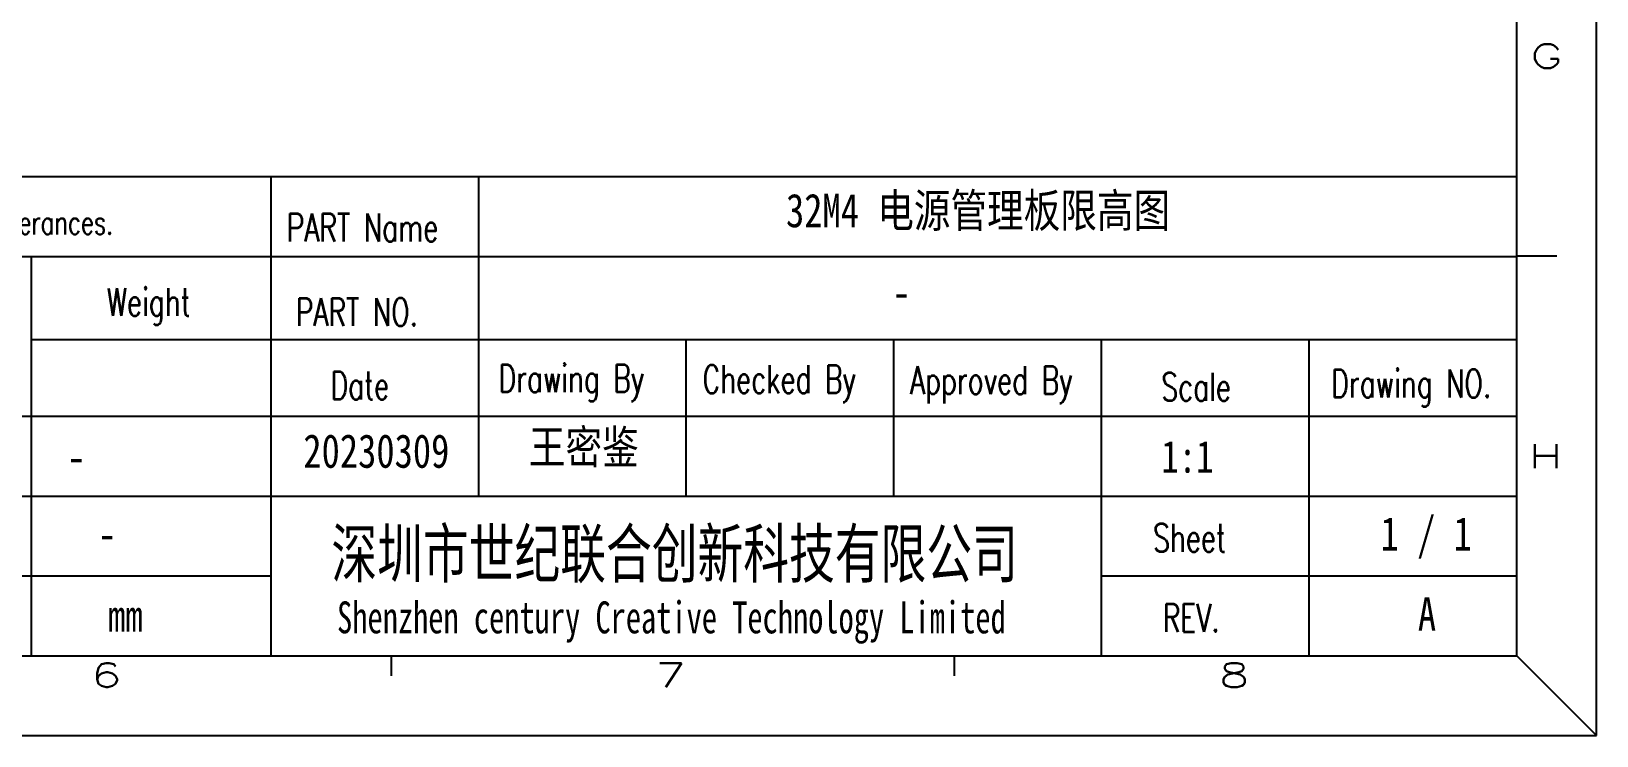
# Model space of a CAD drawing. Header units: inches. Extents: x 716 to 1232, y -1720 to -1356.
# Drawn here: x 1061.5 to 1231.6, y -1720.4 to -1643.9 of the extents above; entities that cross this region are included whole.
import ezdxf

# ---------------------------------------------------------------- set-up
doc = ezdxf.new("R2010")
doc.units = ezdxf.units.IN
doc.header["$LTSCALE"] = 20
doc.header["$MEASUREMENT"] = 0
doc.linetypes.add('CENTER2', pattern=[28.575, 19.05, -3.175, 3.175, -3.175])
doc.layers.add('CENTER', color=1, linetype='CENTER2', lineweight=15)
doc.layers.add('TEXT', color=3, linetype='CONTINUOUS')
doc.layers.add('TITLE', color=5, linetype='CONTINUOUS')
doc.styles.add('Design', font='', dxfattribs={"width": 0.8})
doc.styles.add('Form', font='romans.shx', dxfattribs={"width": 0.7})
doc.styles.add('LOGO', font='', dxfattribs={"width": 0.7})
doc.styles.get("Standard").update_dxf_attribs({"font": 'STSONG.TTF', "width": 0.8})
doc.styles.get('Design').set_extended_font_data('SimSun')
doc.styles.get('LOGO').set_extended_font_data('SimSun')

# ---------------------------------------------------------------- blocks, each defined once
blk = doc.blocks.new('10')
at = {"layer": 'TITLE', "color": 0}
for p, q in [((-816.306, -239.02), (-816.306, -29.01)), ((-816.306, -239.02), (-821.303, -234.023)), ((-1113.307, -239.02), (-816.306, -239.02))]:
    blk.add_line(p, q, dxfattribs=at)
at = {"layer": 'TITLE', "color": 5}
for p, q in [((-821.303, -234.023), (-821.303, -34.007)), ((-951.285, -204.057), (-821.303, -204.057)), ((-899.287, -234.023), (-899.287, -204.057)), ((-886.286, -224.034), (-886.286, -204.057)), ((-951.285, -209.052), (-821.303, -209.052)), ((-914.289, -234.023), (-914.289, -209.052)), ((-821.303, -209.007), (-818.806, -209.007)), ((-914.289, -214.246), (-821.303, -214.246)), ((-873.3, -224.034), (-873.3, -214.246)), ((-860.303, -224.034), (-860.303, -214.246)), ((-847.308, -234.023), (-847.308, -214.246)), ((-834.308, -234.023), (-834.308, -214.246)), ((-951.285, -219.04), (-821.303, -219.04)), ((-924.87, -224.034), (-821.303, -224.034)), ((-924.87, -229.029), (-899.287, -229.029)), ((-847.308, -229.029), (-821.303, -229.029)), ((-1103.304, -234.023), (-821.303, -234.023)), ((-891.776, -234.023), (-891.776, -235.272)), ((-856.526, -234.023), (-856.526, -235.272))]:
    blk.add_line(p, q, dxfattribs=at)
at = {"layer": 'TITLE', "color": 6, "style": 'Form', "width": 1.5}
for s, p in [('G', (-820.456, -197.267)), ('H', (-820.563, -222.295)), ('6', (-910.566, -235.984)), ('7', (-875.24, -235.984)), ('8', (-839.964, -235.984))]:
    blk.add_text(s, height=1.498, dxfattribs=at).set_placement(p)
at = {"layer": 'TITLE', "color": 0, "width": 0.7}
for s, height, style, p in [('Unless otherwise specified,Dimensions are in Tolerances.', 1.49829, 'Form', (-949.708, -207.667)), ('PART Name', 1.748, 'Form', (-898.311, -208.12)), ('Weight', 1.748, 'Form', (-909.565, -212.771)), ('PART NO.', 1.748, 'Form', (-897.743, -213.396)), ('Date', 1.748, 'Form', (-895.564, -218.002)), ('Drawing By', 1.748, 'Form', (-885.052, -217.546)), ('Checked By', 1.748, 'Form', (-872.274, -217.604)), ('Approved By', 1.74801, 'Form', (-859.293, -217.653)), ('Scale', 1.748, 'Form', (-843.555, -218.072)), ('Drawing NO.', 1.74801, 'Form', (-832.922, -217.869)), ('深圳市世纪联合创新科技有限公司', 3, 'LOGO', (-895.506, -229.13)), ('Sheet', 1.748, 'Form', (-844.07, -227.525)), ('Shenzhen century Creative Technology Limited', 1.99772, 'LOGO', (-895.153, -232.62)), ('REV.', 1.748, 'Form', (-843.471, -232.52))]:
    blk.add_text(s, height=height, dxfattribs=dict(at, style=style)).set_placement(p)
at = {"layer": 'TITLE', "color": 3, "ltscale": 10, "style": 'Design', "width": 0.8}
for tag, p in [('SCALE', (-843.554, -222.568)), ('SHEET', (-830.418, -227.676)), ('UNITS', (-909.495, -232.526)), ('REV', (-828.941, -232.539))]:
    blk.add_attdef(tag, p, '', height=1.999, dxfattribs=at)

msp = doc.modelspace()

# ---------------------------------------------------------------- block references
at = {"layer": 'CENTER', "color": 0}
ref = msp.add_blockref('10', (2648.35, -1305.54), dxfattribs=dict(at, xscale=1.735603446644332, yscale=1.735603446644332, zscale=1.735603446644332))
ref.add_attrib('SCALE', '1:1', (1184.28, -1691.83), dxfattribs={"color": 3, "ltscale": 10, "height": 3.47, "style": 'Design', "width": 0.8})
ref.add_attrib('UNITS', 'mm', (1069.83, -1709.11), dxfattribs={"color": 3, "ltscale": 10, "height": 3.47, "style": 'Design', "width": 0.8})

# ---------------------------------------------------------------- texts
at = {"layer": 'TEXT', "char_height": 3.645, "attachment_point": 1}
for s, insert, width in [('{\\fSimSun|b0|i0|c134|p2;32M4 电源管理板限高图}', (1143.49, -1661.55), 267.3745), ('{\\fSimSun|b0|i0|c134|p2;-}', (1155.04, -1670.4), 267.3745), ('{\\fSimSun|b0|i0|c134|p2;王密鉴}', (1115.56, -1687.23), 20.0116), ('{\\fSimSun|b0|i0|c134|p2;20230309}', (1091.05, -1687.66), 61.7192), ('{\\fSimSun|b0|i0|c134|p2;-}', (1065.4, -1688.3), 61.7192), ('{\\fSimSun|b0|i0|c134|p2;1 / 1}', (1208.09, -1696.65), 61.7192), ('{\\fSimSun|b0|i0|c134|p2;-}', (1068.76, -1696.65), 61.7192), ('{\\fSimSun|b0|i0|c134|p2;A}', (1212.14, -1705.35), 61.7192)]:
    msp.add_mtext(s, dxfattribs=dict(at, insert=insert, width=width))

doc.saveas('drawing.dxf')
